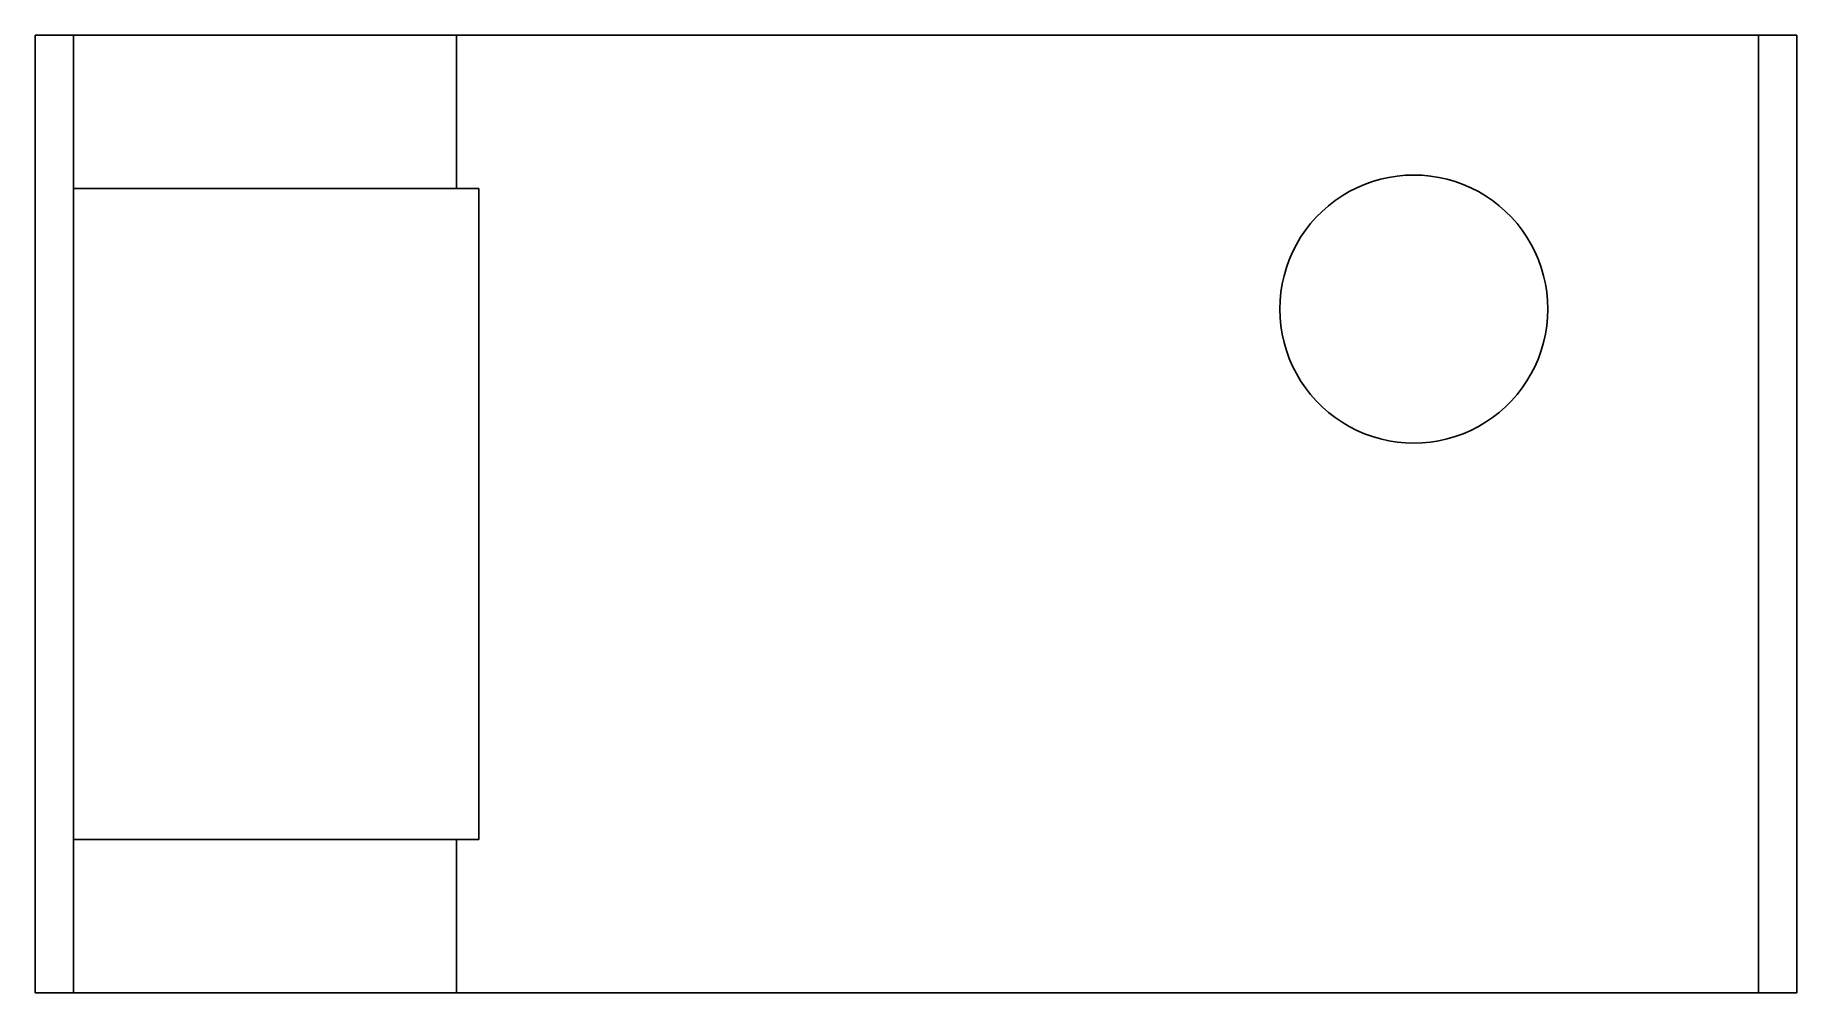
# Model space of a CAD drawing. Header units: metres. Extents: x -46 to 0, y 0 to 25.
import ezdxf

# ---------------------------------------------------------------- set-up
doc = ezdxf.new("R2010")
doc.units = ezdxf.units.M

msp = doc.modelspace()

# ---------------------------------------------------------------- linework, layer by layer
for points in [[(-46, 25), (-46, 24.5), (-46, 24), (-46, 23.5), (-46, 23), (-46, 22.5), (-46, 22), (-46, 21.5), (-46, 21), (-46, 20.5), (-46, 20), (-46, 19.5), (-46, 19), (-46, 18.5), (-46, 18), (-46, 17.5), (-46, 17), (-46, 16.5), (-46, 16), (-46, 15.5), (-46, 15), (-46, 14.5), (-46, 14), (-46, 13.5), (-46, 13), (-46, 12.5), (-46, 12), (-46, 11.5), (-46, 11), (-46, 10.5), (-46, 10), (-46, 9.5), (-46, 9), (-46, 8.5), (-46, 8), (-46, 7.5), (-46, 7), (-46, 6.5), (-46, 6), (-46, 5.5), (-46, 5), (-46, 4.5), (-46, 4), (-46, 3.5), (-46, 3), (-46, 2.5), (-46, 2), (-46, 1.5), (-46, 1), (-46, 0.5), (-46, 0)], [(-46, 25), (-45.999, 25), (-45.999, 25), (-45.998, 25), (-45.997, 25), (-45.995, 25), (-45.993, 25), (-45.991, 25), (-45.988, 25), (-45.985, 25), (-45.982, 25), (-45.979, 25), (-45.975, 25), (-45.97, 25), (-45.966, 25), (-45.961, 25), (-45.955, 25), (-45.95, 25), (-45.944, 25), (-45.937, 25), (-45.93, 25), (-45.923, 25), (-45.916, 25), (-45.908, 25), (-45.9, 25), (-45.892, 25), (-45.883, 25), (-45.873, 25), (-45.864, 25), (-45.854, 25), (-45.844, 25), (-45.834, 25), (-45.823, 25), (-45.812, 25), (-45.8, 25), (-45.788, 25), (-45.776, 25), (-45.764, 25), (-45.751, 25), (-45.738, 25), (-45.724, 25), (-45.71, 25), (-45.696, 25), (-45.682, 25), (-45.667, 25), (-45.652, 25), (-45.636, 25), (-45.621, 25), (-45.604, 25), (-45.588, 25), (-45.571, 25)], [(-45.571, 25), (-45.55, 25), (-45.528, 25), (-45.506, 25), (-45.485, 25), (-45.465, 25), (-45.444, 25), (-45.424, 25), (-45.405, 25), (-45.386, 25), (-45.368, 25), (-45.35, 25), (-45.332, 25), (-45.315, 25), (-45.298, 25), (-45.282, 25), (-45.267, 25), (-45.251, 25), (-45.236, 25), (-45.222, 25), (-45.208, 25), (-45.194, 25), (-45.181, 25), (-45.169, 25), (-45.156, 25), (-45.144, 25), (-45.133, 25), (-45.123, 25), (-45.112, 25), (-45.102, 25), (-45.093, 25), (-45.084, 25), (-45.075, 25), (-45.067, 25), (-45.06, 25), (-45.052, 25), (-45.046, 25), (-45.04, 25), (-45.034, 25), (-45.028, 25), (-45.024, 25), (-45.019, 25), (-45.015, 25), (-45.011, 25), (-45.009, 25), (-45.006, 25), (-45.004, 25), (-45.002, 25), (-45.002, 25), (-45.001, 25), (-45, 25)], [(-45, 25), (-45, 24.92), (-45, 24.84), (-45, 24.76), (-45, 24.68), (-45, 24.6), (-45, 24.52), (-45, 24.44), (-45, 24.36), (-45, 24.28), (-45, 24.2), (-45, 24.12), (-45, 24.04), (-45, 23.96), (-45, 23.88), (-45, 23.8), (-45, 23.72), (-45, 23.64), (-45, 23.56), (-45, 23.48), (-45, 23.4), (-45, 23.32), (-45, 23.24), (-45, 23.16), (-45, 23.08), (-45, 23), (-45, 22.92), (-45, 22.84), (-45, 22.76), (-45, 22.68), (-45, 22.6), (-45, 22.52), (-45, 22.44), (-45, 22.36), (-45, 22.28), (-45, 22.2), (-45, 22.12), (-45, 22.04), (-45, 21.96), (-45, 21.88), (-45, 21.8), (-45, 21.72), (-45, 21.64), (-45, 21.56), (-45, 21.48), (-45, 21.4), (-45, 21.32), (-45, 21.24), (-45, 21.16), (-45, 21.08), (-45, 21)], [(-45, 25), (-44.965, 25), (-44.93, 25), (-44.895, 25), (-44.83, 25), (-44.727, 25), (-44.623, 25), (-44.52, 25), (-44.362, 25), (-44.195, 25), (-44.028, 25), (-43.846, 25), (-43.624, 25), (-43.402, 25), (-43.181, 25), (-42.928, 25), (-42.662, 25), (-42.397, 25), (-42.127, 25), (-41.831, 25), (-41.535, 25), (-41.239, 25), (-40.935, 25), (-40.623, 25), (-40.312, 25), (-40, 25), (-39.688, 25), (-39.377, 25), (-39.065, 25), (-38.761, 25), (-38.465, 25), (-38.169, 25), (-37.873, 25), (-37.603, 25), (-37.338, 25), (-37.072, 25), (-36.819, 25), (-36.598, 25), (-36.376, 25), (-36.154, 25), (-35.972, 25), (-35.805, 25), (-35.638, 25), (-35.48, 25), (-35.377, 25), (-35.273, 25), (-35.17, 25), (-35.105, 25), (-35.07, 25), (-35.035, 25), (-35, 25)], [(-35, 25), (-35, 24.92), (-35, 24.84), (-35, 24.76), (-35, 24.68), (-35, 24.6), (-35, 24.52), (-35, 24.44), (-35, 24.36), (-35, 24.28), (-35, 24.2), (-35, 24.12), (-35, 24.04), (-35, 23.96), (-35, 23.88), (-35, 23.8), (-35, 23.72), (-35, 23.64), (-35, 23.56), (-35, 23.48), (-35, 23.4), (-35, 23.32), (-35, 23.24), (-35, 23.16), (-35, 23.08), (-35, 23), (-35, 22.92), (-35, 22.84), (-35, 22.76), (-35, 22.68), (-35, 22.6), (-35, 22.52), (-35, 22.44), (-35, 22.36), (-35, 22.28), (-35, 22.2), (-35, 22.12), (-35, 22.04), (-35, 21.96), (-35, 21.88), (-35, 21.8), (-35, 21.72), (-35, 21.64), (-35, 21.56), (-35, 21.48), (-35, 21.4), (-35, 21.32), (-35, 21.24), (-35, 21.16), (-35, 21.08), (-35, 21)], [(-35, 25), (-34.986, 25), (-34.972, 25), (-34.958, 25), (-34.932, 25), (-34.89, 25), (-34.848, 25), (-34.805, 25), (-34.74, 25), (-34.67, 25), (-34.601, 25), (-34.524, 25), (-34.427, 25), (-34.331, 25), (-34.235, 25), (-34.121, 25), (-33.999, 25), (-33.878, 25), (-33.753, 25), (-33.608, 25), (-33.462, 25), (-33.317, 25), (-33.159, 25), (-32.992, 25), (-32.824, 25), (-32.657, 25), (-32.47, 25), (-32.282, 25), (-32.095, 25), (-31.9, 25), (-31.695, 25), (-31.49, 25), (-31.286, 25), (-31.068, 25), (-30.848, 25), (-30.628, 25), (-30.405, 25), (-30.173, 25), (-29.941, 25), (-29.709, 25), (-29.47, 25), (-29.228, 25), (-28.987, 25), (-28.745, 25), (-28.497, 25), (-28.249, 25), (-28.002, 25), (-27.752, 25), (-27.502, 25), (-27.251, 25), (-27, 25)], [(-27, 25), (-26.48, 25), (-25.96, 25), (-25.44, 25), (-24.92, 25), (-24.4, 25), (-23.88, 25), (-23.36, 25), (-22.84, 25), (-22.32, 25), (-21.8, 25), (-21.28, 25), (-20.76, 25), (-20.24, 25), (-19.72, 25), (-19.2, 25), (-18.68, 25), (-18.16, 25), (-17.64, 25), (-17.12, 25), (-16.6, 25), (-16.08, 25), (-15.56, 25), (-15.04, 25), (-14.52, 25), (-14, 25), (-13.48, 25), (-12.96, 25), (-12.44, 25), (-11.92, 25), (-11.4, 25), (-10.88, 25), (-10.36, 25), (-9.84, 25), (-9.32, 25), (-8.8, 25), (-8.28, 25), (-7.76, 25), (-7.24, 25), (-6.72, 25), (-6.2, 25), (-5.68, 25), (-5.16, 25), (-4.64, 25), (-4.12, 25), (-3.6, 25), (-3.08, 25), (-2.56, 25), (-2.04, 25), (-1.52, 25), (-1, 25)], [(-1, 0), (-1, 0.5), (-1, 1), (-1, 1.5), (-1, 2), (-1, 2.5), (-1, 3), (-1, 3.5), (-1, 4), (-1, 4.5), (-1, 5), (-1, 5.5), (-1, 6), (-1, 6.5), (-1, 7), (-1, 7.5), (-1, 8), (-1, 8.5), (-1, 9), (-1, 9.5), (-1, 10), (-1, 10.5), (-1, 11), (-1, 11.5), (-1, 12), (-1, 12.5), (-1, 13), (-1, 13.5), (-1, 14), (-1, 14.5), (-1, 15), (-1, 15.5), (-1, 16), (-1, 16.5), (-1, 17), (-1, 17.5), (-1, 18), (-1, 18.5), (-1, 19), (-1, 19.5), (-1, 20), (-1, 20.5), (-1, 21), (-1, 21.5), (-1, 22), (-1, 22.5), (-1, 23), (-1, 23.5), (-1, 24), (-1, 24.5), (-1, 25)], [(-1, 25), (-0.98, 25), (-0.96, 25), (-0.94, 25), (-0.92, 25), (-0.9, 25), (-0.88, 25), (-0.86, 25), (-0.84, 25), (-0.82, 25), (-0.8, 25), (-0.78, 25), (-0.76, 25), (-0.74, 25), (-0.72, 25), (-0.7, 25), (-0.68, 25), (-0.66, 25), (-0.64, 25), (-0.62, 25), (-0.6, 25), (-0.58, 25), (-0.56, 25), (-0.54, 25), (-0.52, 25), (-0.5, 25), (-0.48, 25), (-0.46, 25), (-0.44, 25), (-0.42, 25), (-0.4, 25), (-0.38, 25), (-0.36, 25), (-0.34, 25), (-0.32, 25), (-0.3, 25), (-0.28, 25), (-0.26, 25), (-0.24, 25), (-0.22, 25), (-0.2, 25), (-0.18, 25), (-0.16, 25), (-0.14, 25), (-0.12, 25), (-0.1, 25), (-0.08, 25), (-0.06, 25), (-0.04, 25), (-0.02, 25), (0, 25)], [(0, 25), (0, 24.5), (0, 24), (0, 23.5), (0, 23), (0, 22.5), (0, 22), (0, 21.5), (0, 21), (0, 20.5), (0, 20), (0, 19.5), (0, 19), (0, 18.5), (0, 18), (0, 17.5), (0, 17), (0, 16.5), (0, 16), (0, 15.5), (0, 15), (0, 14.5), (0, 14), (0, 13.5), (0, 13), (0, 12.5), (0, 12), (0, 11.5), (0, 11), (0, 10.5), (0, 10), (0, 9.5), (0, 9), (0, 8.5), (0, 8), (0, 7.5), (0, 7), (0, 6.5), (0, 6), (0, 5.5), (0, 5), (0, 4.5), (0, 4), (0, 3.5), (0, 3), (0, 2.5), (0, 2), (0, 1.5), (0, 1), (0, 0.5), (0, 0)], [(-13.5, 17.85), (-13.493, 18.07), (-13.472, 18.289), (-13.438, 18.506), (-13.39, 18.72), (-13.329, 18.932), (-13.254, 19.138), (-13.167, 19.34), (-13.067, 19.536), (-12.955, 19.725), (-12.832, 19.907), (-12.697, 20.081), (-12.551, 20.246), (-12.396, 20.401), (-12.231, 20.547), (-12.057, 20.682), (-11.875, 20.805), (-11.686, 20.917), (-11.49, 21.017), (-11.288, 21.104), (-11.082, 21.179), (-10.87, 21.24), (-10.656, 21.288), (-10.439, 21.322), (-10.22, 21.343), (-10, 21.35), (-9.78, 21.343), (-9.561, 21.322), (-9.344, 21.288), (-9.13, 21.24), (-8.918, 21.179), (-8.712, 21.104), (-8.51, 21.017), (-8.314, 20.917), (-8.125, 20.805), (-7.943, 20.682), (-7.769, 20.547), (-7.604, 20.401), (-7.449, 20.246), (-7.303, 20.081), (-7.168, 19.907), (-7.045, 19.725), (-6.933, 19.536), (-6.833, 19.34), (-6.746, 19.138), (-6.671, 18.932), (-6.61, 18.72), (-6.562, 18.506), (-6.528, 18.289), (-6.507, 18.07), (-6.5, 17.85)], [(-45, 21), (-45, 20.66), (-45, 20.32), (-45, 19.98), (-45, 19.64), (-45, 19.3), (-45, 18.96), (-45, 18.62), (-45, 18.28), (-45, 17.94), (-45, 17.6), (-45, 17.26), (-45, 16.92), (-45, 16.58), (-45, 16.24), (-45, 15.9), (-45, 15.56), (-45, 15.22), (-45, 14.88), (-45, 14.54), (-45, 14.2), (-45, 13.86), (-45, 13.52), (-45, 13.18), (-45, 12.84), (-45, 12.5), (-45, 12.16), (-45, 11.82), (-45, 11.48), (-45, 11.14), (-45, 10.8), (-45, 10.46), (-45, 10.12), (-45, 9.78), (-45, 9.44), (-45, 9.1), (-45, 8.76), (-45, 8.42), (-45, 8.08), (-45, 7.74), (-45, 7.4), (-45, 7.06), (-45, 6.72), (-45, 6.38), (-45, 6.04), (-45, 5.7), (-45, 5.36), (-45, 5.02), (-45, 4.68), (-45, 4.34), (-45, 4)], [(-45, 21), (-44.965, 21), (-44.93, 21), (-44.895, 21), (-44.83, 21), (-44.727, 21), (-44.623, 21), (-44.52, 21), (-44.362, 21), (-44.195, 21), (-44.028, 21), (-43.846, 21), (-43.624, 21), (-43.402, 21), (-43.181, 21), (-42.928, 21), (-42.662, 21), (-42.397, 21), (-42.127, 21), (-41.831, 21), (-41.535, 21), (-41.239, 21), (-40.935, 21), (-40.623, 21), (-40.312, 21), (-40, 21), (-39.688, 21), (-39.377, 21), (-39.065, 21), (-38.761, 21), (-38.465, 21), (-38.169, 21), (-37.873, 21), (-37.603, 21), (-37.338, 21), (-37.072, 21), (-36.819, 21), (-36.598, 21), (-36.376, 21), (-36.154, 21), (-35.972, 21), (-35.805, 21), (-35.638, 21), (-35.48, 21), (-35.377, 21), (-35.273, 21), (-35.17, 21), (-35.105, 21), (-35.07, 21), (-35.035, 21), (-35, 21)], [(-34.416, 21), (-34.438, 21), (-34.461, 21), (-34.483, 21), (-34.505, 21), (-34.525, 21), (-34.546, 21), (-34.567, 21), (-34.586, 21), (-34.605, 21), (-34.624, 21), (-34.643, 21), (-34.66, 21), (-34.678, 21), (-34.695, 21), (-34.712, 21), (-34.728, 21), (-34.743, 21), (-34.759, 21), (-34.773, 21), (-34.787, 21), (-34.802, 21), (-34.815, 21), (-34.828, 21), (-34.84, 21), (-34.853, 21), (-34.864, 21), (-34.875, 21), (-34.885, 21), (-34.896, 21), (-34.905, 21), (-34.914, 21), (-34.923, 21), (-34.931, 21), (-34.939, 21), (-34.946, 21), (-34.953, 21), (-34.959, 21), (-34.965, 21), (-34.971, 21), (-34.976, 21), (-34.98, 21), (-34.984, 21), (-34.988, 21), (-34.991, 21), (-34.993, 21), (-34.996, 21), (-34.997, 21), (-34.998, 21), (-34.999, 21), (-35, 21)], [(-34.416, 4), (-34.416, 4.34), (-34.416, 4.68), (-34.416, 5.02), (-34.416, 5.36), (-34.416, 5.7), (-34.416, 6.04), (-34.416, 6.38), (-34.416, 6.72), (-34.416, 7.06), (-34.416, 7.4), (-34.416, 7.74), (-34.416, 8.08), (-34.416, 8.42), (-34.416, 8.76), (-34.416, 9.1), (-34.416, 9.44), (-34.416, 9.78), (-34.416, 10.12), (-34.416, 10.46), (-34.416, 10.8), (-34.416, 11.14), (-34.416, 11.48), (-34.416, 11.82), (-34.416, 12.16), (-34.416, 12.5), (-34.416, 12.84), (-34.416, 13.18), (-34.416, 13.52), (-34.416, 13.86), (-34.416, 14.2), (-34.416, 14.54), (-34.416, 14.88), (-34.416, 15.22), (-34.416, 15.56), (-34.416, 15.9), (-34.416, 16.24), (-34.416, 16.58), (-34.416, 16.92), (-34.416, 17.26), (-34.416, 17.6), (-34.416, 17.94), (-34.416, 18.28), (-34.416, 18.62), (-34.416, 18.96), (-34.416, 19.3), (-34.416, 19.64), (-34.416, 19.98), (-34.416, 20.32), (-34.416, 20.66), (-34.416, 21)], [(-6.5, 17.85), (-6.507, 17.63), (-6.528, 17.411), (-6.562, 17.194), (-6.61, 16.98), (-6.671, 16.768), (-6.746, 16.562), (-6.833, 16.36), (-6.933, 16.164), (-7.045, 15.975), (-7.168, 15.793), (-7.303, 15.619), (-7.449, 15.454), (-7.604, 15.299), (-7.769, 15.153), (-7.943, 15.018), (-8.125, 14.895), (-8.314, 14.783), (-8.51, 14.683), (-8.712, 14.596), (-8.918, 14.521), (-9.13, 14.46), (-9.344, 14.412), (-9.561, 14.378), (-9.78, 14.357), (-10, 14.35), (-10.22, 14.357), (-10.439, 14.378), (-10.656, 14.412), (-10.87, 14.46), (-11.082, 14.521), (-11.288, 14.596), (-11.49, 14.683), (-11.686, 14.783), (-11.875, 14.895), (-12.057, 15.018), (-12.231, 15.153), (-12.396, 15.299), (-12.551, 15.454), (-12.697, 15.619), (-12.832, 15.793), (-12.955, 15.975), (-13.067, 16.164), (-13.167, 16.36), (-13.254, 16.562), (-13.329, 16.768), (-13.39, 16.98), (-13.438, 17.194), (-13.472, 17.411), (-13.493, 17.63), (-13.5, 17.85)], [(-45, 4), (-45, 3.92), (-45, 3.84), (-45, 3.76), (-45, 3.68), (-45, 3.6), (-45, 3.52), (-45, 3.44), (-45, 3.36), (-45, 3.28), (-45, 3.2), (-45, 3.12), (-45, 3.04), (-45, 2.96), (-45, 2.88), (-45, 2.8), (-45, 2.72), (-45, 2.64), (-45, 2.56), (-45, 2.48), (-45, 2.4), (-45, 2.32), (-45, 2.24), (-45, 2.16), (-45, 2.08), (-45, 2), (-45, 1.92), (-45, 1.84), (-45, 1.76), (-45, 1.68), (-45, 1.6), (-45, 1.52), (-45, 1.44), (-45, 1.36), (-45, 1.28), (-45, 1.2), (-45, 1.12), (-45, 1.04), (-45, 0.96), (-45, 0.88), (-45, 0.8), (-45, 0.72), (-45, 0.64), (-45, 0.56), (-45, 0.48), (-45, 0.4), (-45, 0.32), (-45, 0.24), (-45, 0.16), (-45, 0.08), (-45, 0)], [(-45, 4), (-44.965, 4), (-44.93, 4), (-44.895, 4), (-44.83, 4), (-44.727, 4), (-44.623, 4), (-44.52, 4), (-44.362, 4), (-44.195, 4), (-44.028, 4), (-43.846, 4), (-43.624, 4), (-43.402, 4), (-43.181, 4), (-42.928, 4), (-42.662, 4), (-42.397, 4), (-42.127, 4), (-41.831, 4), (-41.535, 4), (-41.239, 4), (-40.935, 4), (-40.623, 4), (-40.312, 4), (-40, 4), (-39.688, 4), (-39.377, 4), (-39.065, 4), (-38.761, 4), (-38.465, 4), (-38.169, 4), (-37.873, 4), (-37.603, 4), (-37.338, 4), (-37.072, 4), (-36.819, 4), (-36.598, 4), (-36.376, 4), (-36.154, 4), (-35.972, 4), (-35.805, 4), (-35.638, 4), (-35.48, 4), (-35.377, 4), (-35.273, 4), (-35.17, 4), (-35.105, 4), (-35.07, 4), (-35.035, 4), (-35, 4)], [(-35, 4), (-35, 3.92), (-35, 3.84), (-35, 3.76), (-35, 3.68), (-35, 3.6), (-35, 3.52), (-35, 3.44), (-35, 3.36), (-35, 3.28), (-35, 3.2), (-35, 3.12), (-35, 3.04), (-35, 2.96), (-35, 2.88), (-35, 2.8), (-35, 2.72), (-35, 2.64), (-35, 2.56), (-35, 2.48), (-35, 2.4), (-35, 2.32), (-35, 2.24), (-35, 2.16), (-35, 2.08), (-35, 2), (-35, 1.92), (-35, 1.84), (-35, 1.76), (-35, 1.68), (-35, 1.6), (-35, 1.52), (-35, 1.44), (-35, 1.36), (-35, 1.28), (-35, 1.2), (-35, 1.12), (-35, 1.04), (-35, 0.96), (-35, 0.88), (-35, 0.8), (-35, 0.72), (-35, 0.64), (-35, 0.56), (-35, 0.48), (-35, 0.4), (-35, 0.32), (-35, 0.24), (-35, 0.16), (-35, 0.08), (-35, 0)], [(-35, 4), (-34.999, 4), (-34.998, 4), (-34.997, 4), (-34.996, 4), (-34.993, 4), (-34.991, 4), (-34.988, 4), (-34.984, 4), (-34.98, 4), (-34.976, 4), (-34.971, 4), (-34.965, 4), (-34.959, 4), (-34.953, 4), (-34.946, 4), (-34.939, 4), (-34.931, 4), (-34.923, 4), (-34.914, 4), (-34.905, 4), (-34.896, 4), (-34.885, 4), (-34.875, 4), (-34.864, 4), (-34.853, 4), (-34.84, 4), (-34.828, 4), (-34.815, 4), (-34.802, 4), (-34.787, 4), (-34.773, 4), (-34.759, 4), (-34.743, 4), (-34.728, 4), (-34.712, 4), (-34.695, 4), (-34.678, 4), (-34.66, 4), (-34.643, 4), (-34.624, 4), (-34.605, 4), (-34.586, 4), (-34.567, 4), (-34.546, 4), (-34.525, 4), (-34.505, 4), (-34.483, 4), (-34.461, 4), (-34.438, 4), (-34.416, 4)], [(-46, 0), (-45.999, 0), (-45.999, 0), (-45.998, 0), (-45.997, 0), (-45.995, 0), (-45.993, 0), (-45.991, 0), (-45.988, 0), (-45.985, 0), (-45.982, 0), (-45.979, 0), (-45.975, 0), (-45.97, 0), (-45.966, 0), (-45.961, 0), (-45.955, 0), (-45.95, 0), (-45.944, 0), (-45.937, 0), (-45.93, 0), (-45.923, 0), (-45.916, 0), (-45.908, 0), (-45.9, 0), (-45.892, 0), (-45.883, 0), (-45.873, 0), (-45.864, 0), (-45.854, 0), (-45.844, 0), (-45.834, 0), (-45.823, 0), (-45.812, 0), (-45.8, 0), (-45.788, 0), (-45.776, 0), (-45.764, 0), (-45.751, 0), (-45.738, 0), (-45.724, 0), (-45.71, 0), (-45.696, 0), (-45.682, 0), (-45.667, 0), (-45.652, 0), (-45.636, 0), (-45.621, 0), (-45.604, 0), (-45.588, 0), (-45.571, 0)], [(-45, 0), (-45.001, 0), (-45.002, 0), (-45.002, 0), (-45.004, 0), (-45.006, 0), (-45.009, 0), (-45.011, 0), (-45.015, 0), (-45.019, 0), (-45.024, 0), (-45.028, 0), (-45.034, 0), (-45.04, 0), (-45.046, 0), (-45.052, 0), (-45.06, 0), (-45.067, 0), (-45.075, 0), (-45.084, 0), (-45.093, 0), (-45.102, 0), (-45.112, 0), (-45.123, 0), (-45.133, 0), (-45.144, 0), (-45.156, 0), (-45.169, 0), (-45.181, 0), (-45.194, 0), (-45.208, 0), (-45.222, 0), (-45.236, 0), (-45.251, 0), (-45.267, 0), (-45.282, 0), (-45.298, 0), (-45.315, 0), (-45.332, 0), (-45.35, 0), (-45.368, 0), (-45.386, 0), (-45.405, 0), (-45.424, 0), (-45.444, 0), (-45.465, 0), (-45.485, 0), (-45.506, 0), (-45.528, 0), (-45.55, 0), (-45.571, 0)], [(-45, 0), (-44.965, 0), (-44.93, 0), (-44.895, 0), (-44.83, 0), (-44.727, 0), (-44.623, 0), (-44.52, 0), (-44.362, 0), (-44.195, 0), (-44.028, 0), (-43.846, 0), (-43.624, 0), (-43.402, 0), (-43.181, 0), (-42.928, 0), (-42.662, 0), (-42.397, 0), (-42.127, 0), (-41.831, 0), (-41.535, 0), (-41.239, 0), (-40.935, 0), (-40.623, 0), (-40.312, 0), (-40, 0), (-39.688, 0), (-39.377, 0), (-39.065, 0), (-38.761, 0), (-38.465, 0), (-38.169, 0), (-37.873, 0), (-37.603, 0), (-37.338, 0), (-37.072, 0), (-36.819, 0), (-36.598, 0), (-36.376, 0), (-36.154, 0), (-35.972, 0), (-35.805, 0), (-35.638, 0), (-35.48, 0), (-35.377, 0), (-35.273, 0), (-35.17, 0), (-35.105, 0), (-35.07, 0), (-35.035, 0), (-35, 0)], [(-27, 0), (-27.251, 0), (-27.502, 0), (-27.752, 0), (-28.002, 0), (-28.249, 0), (-28.497, 0), (-28.745, 0), (-28.987, 0), (-29.228, 0), (-29.47, 0), (-29.709, 0), (-29.941, 0), (-30.173, 0), (-30.405, 0), (-30.628, 0), (-30.848, 0), (-31.068, 0), (-31.286, 0), (-31.49, 0), (-31.695, 0), (-31.9, 0), (-32.095, 0), (-32.282, 0), (-32.47, 0), (-32.657, 0), (-32.824, 0), (-32.992, 0), (-33.159, 0), (-33.317, 0), (-33.462, 0), (-33.608, 0), (-33.753, 0), (-33.878, 0), (-33.999, 0), (-34.121, 0), (-34.235, 0), (-34.331, 0), (-34.427, 0), (-34.524, 0), (-34.601, 0), (-34.67, 0), (-34.74, 0), (-34.805, 0), (-34.848, 0), (-34.89, 0), (-34.932, 0), (-34.958, 0), (-34.972, 0), (-34.986, 0), (-35, 0)], [(-27, 0), (-26.48, 0), (-25.96, 0), (-25.44, 0), (-24.92, 0), (-24.4, 0), (-23.88, 0), (-23.36, 0), (-22.84, 0), (-22.32, 0), (-21.8, 0), (-21.28, 0), (-20.76, 0), (-20.24, 0), (-19.72, 0), (-19.2, 0), (-18.68, 0), (-18.16, 0), (-17.64, 0), (-17.12, 0), (-16.6, 0), (-16.08, 0), (-15.56, 0), (-15.04, 0), (-14.52, 0), (-14, 0), (-13.48, 0), (-12.96, 0), (-12.44, 0), (-11.92, 0), (-11.4, 0), (-10.88, 0), (-10.36, 0), (-9.84, 0), (-9.32, 0), (-8.8, 0), (-8.28, 0), (-7.76, 0), (-7.24, 0), (-6.72, 0), (-6.2, 0), (-5.68, 0), (-5.16, 0), (-4.64, 0), (-4.12, 0), (-3.6, 0), (-3.08, 0), (-2.56, 0), (-2.04, 0), (-1.52, 0), (-1, 0)], [(0, 0), (-0.02, 0), (-0.04, 0), (-0.06, 0), (-0.08, 0), (-0.1, 0), (-0.12, 0), (-0.14, 0), (-0.16, 0), (-0.18, 0), (-0.2, 0), (-0.22, 0), (-0.24, 0), (-0.26, 0), (-0.28, 0), (-0.3, 0), (-0.32, 0), (-0.34, 0), (-0.36, 0), (-0.38, 0), (-0.4, 0), (-0.42, 0), (-0.44, 0), (-0.46, 0), (-0.48, 0), (-0.5, 0), (-0.52, 0), (-0.54, 0), (-0.56, 0), (-0.58, 0), (-0.6, 0), (-0.62, 0), (-0.64, 0), (-0.66, 0), (-0.68, 0), (-0.7, 0), (-0.72, 0), (-0.74, 0), (-0.76, 0), (-0.78, 0), (-0.8, 0), (-0.82, 0), (-0.84, 0), (-0.86, 0), (-0.88, 0), (-0.9, 0), (-0.92, 0), (-0.94, 0), (-0.96, 0), (-0.98, 0), (-1, 0)]]:
    msp.add_lwpolyline(points)

doc.saveas('drawing.dxf')
